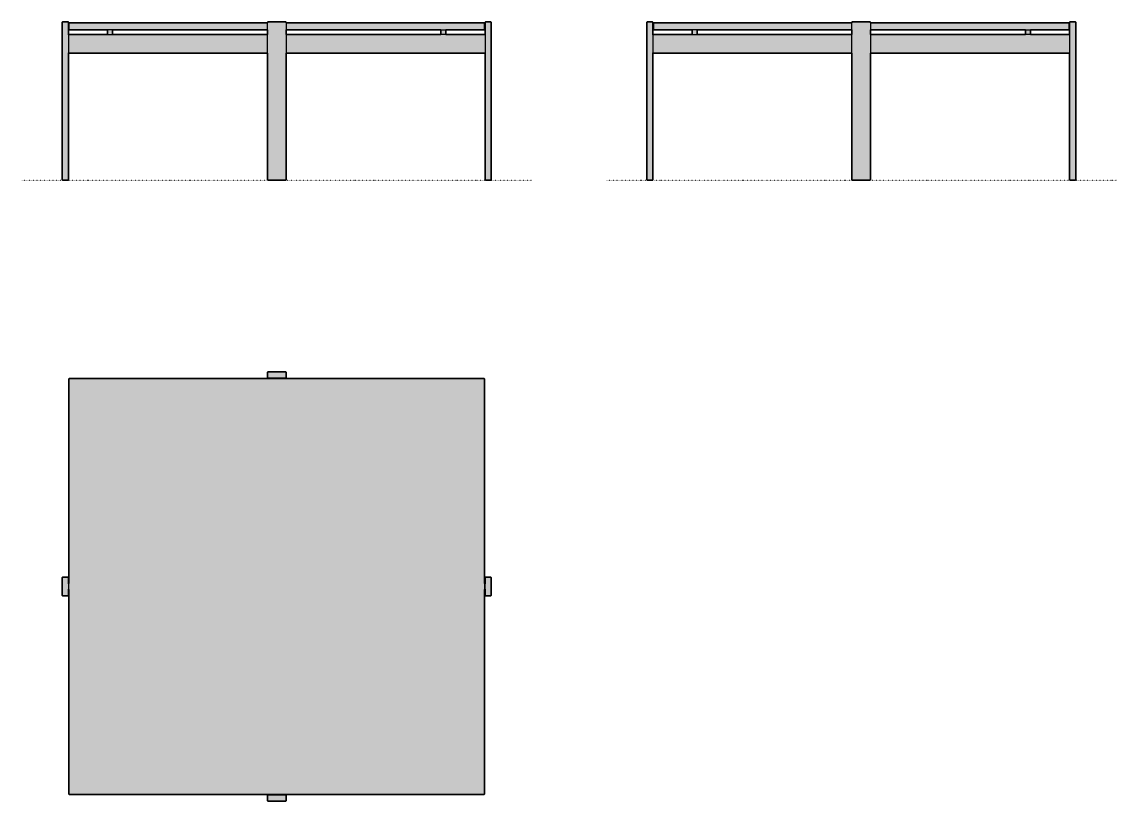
# Model space of a CAD drawing. Header units: millimetres. Extents: x 0 to 2631, y -1493 to 381.
import ezdxf

# ---------------------------------------------------------------- set-up
doc = ezdxf.new("R2010")
doc.units = ezdxf.units.MM
doc.linetypes.add('Dots', pattern=[1, 0, -1])
doc.layers.add('Blocks', color=7, linetype='Continuous')
doc.layers.add('Blocks$Fill', color=7, linetype='Continuous', true_color=0xffffff)
for name, color, linetype, lineweight, true_color in [('Blocks$Inner', 7, 'Continuous', 25, 0x007f00), ('Blocks$Outline', 7, 'Continuous', 35, 0xff3f3f), ('Groud', 7, 'Dots', 25, 0x243775)]:
    doc.layers.add(name, color=color, linetype=linetype, lineweight=lineweight, true_color=true_color)

# ---------------------------------------------------------------- blocks, each defined once
blk = doc.blocks.new('PK65 Coffee Table Top')
at = {"layer": 'Blocks$Fill'}
blk.add_hatch(color=256, dxfattribs=at).paths.add_polyline_path([(681.8, 575.2), (638.8, 575.2), (637.8, 574.2), (637.8, 561.2), (638.8, 560.2), (653.8, 560.2), (652.8, 559.2), (161.3, 559.2), (160.3, 558.2), (160.3, 66.7), (159.3, 65.7), (159.3, 80.7), (158.3, 81.7), (145.3, 81.7), (144.3, 80.7), (144.3, 37.7), (145.3, 36.7), (158.3, 36.7), (159.3, 37.7), (159.3, 52.7), (160.3, 51.7), (160.3, -439.8), (161.3, -440.8), (652.8, -440.8), (653.8, -441.8), (638.8, -441.8), (637.8, -442.8), (637.8, -455.8), (638.8, -456.8), (681.8, -456.8), (682.8, -455.8), (682.8, -442.8), (681.8, -441.8), (666.8, -441.8), (667.8, -440.8), (1159.3, -440.8), (1160.3, -439.8), (1160.3, 51.7), (1161.3, 52.7), (1161.3, 37.7), (1162.3, 36.7), (1175.3, 36.7), (1176.3, 37.7), (1176.3, 80.7), (1175.3, 81.7), (1162.3, 81.7), (1161.3, 80.7), (1161.3, 65.7), (1160.3, 66.7), (1160.3, 558.2), (1159.3, 559.2), (667.8, 559.2), (666.8, 560.2), (681.8, 560.2), (682.8, 561.2), (682.8, 574.2)], flags=0)
at = {"layer": 'Blocks$Inner'}
for p, q in [((652.8, 559.2), (653.8, 560.2)), ((667.8, 559.2), (666.8, 560.2)), ((160.3, 66.7), (159.3, 65.7)), ((160.3, 51.7), (159.3, 52.7)), ((1160.3, 66.7), (1161.3, 65.7)), ((1160.3, 51.7), (1161.3, 52.7)), ((652.8, -440.8), (653.8, -441.8)), ((667.8, -440.8), (666.8, -441.8))]:
    blk.add_line(p, q, dxfattribs=at)
for points in [[(160.3, -439.8), (160.3, 558.2), (161.3, 559.2), (1159.3, 559.2), (1160.3, 558.2), (1160.3, -439.8), (1159.3, -440.8), (161.3, -440.8)], [(681.8, 560.2), (638.8, 560.2), (637.8, 561.2), (637.8, 574.2), (638.8, 575.2), (681.8, 575.2), (682.8, 574.2), (682.8, 561.2)], [(145.3, 81.7), (158.3, 81.7), (159.3, 80.7), (159.3, 37.7), (158.3, 36.7), (145.3, 36.7), (144.3, 37.7), (144.3, 80.7)], [(1161.3, 37.7), (1161.3, 80.7), (1162.3, 81.7), (1175.3, 81.7), (1176.3, 80.7), (1176.3, 37.7), (1175.3, 36.7), (1162.3, 36.7)], [(637.8, -455.8), (637.8, -442.8), (638.8, -441.8), (681.8, -441.8), (682.8, -442.8), (682.8, -455.8), (681.8, -456.8), (638.8, -456.8)]]:
    blk.add_lwpolyline(points, close=True, dxfattribs=at)
at = {"layer": 'Blocks$Outline'}
for points in [[(161.3, 559.2), (160.3, 558.2)], [(160.3, 558.2), (160.3, 66.7)], [(652.8, 559.2), (161.3, 559.2)], [(638.8, 575.2), (637.8, 574.2)], [(637.8, 574.2), (637.8, 561.2)], [(637.8, 561.2), (638.8, 560.2)], [(681.8, 575.2), (638.8, 575.2)], [(638.8, 560.2), (653.8, 560.2)], [(653.8, 560.2), (652.8, 559.2)], [(667.8, 559.2), (666.8, 560.2)], [(666.8, 560.2), (681.8, 560.2)], [(1159.3, 559.2), (667.8, 559.2)], [(682.8, 574.2), (681.8, 575.2)], [(681.8, 560.2), (682.8, 561.2)], [(682.8, 561.2), (682.8, 574.2)], [(1160.3, 558.2), (1159.3, 559.2)], [(1160.3, 66.7), (1160.3, 558.2)], [(145.3, 81.7), (144.3, 80.7)], [(144.3, 80.7), (144.3, 37.7)], [(158.3, 81.7), (145.3, 81.7)], [(159.3, 80.7), (158.3, 81.7)], [(159.3, 65.7), (159.3, 80.7)], [(1162.3, 81.7), (1161.3, 80.7)], [(1161.3, 80.7), (1161.3, 65.7)], [(1175.3, 81.7), (1162.3, 81.7)], [(1176.3, 80.7), (1175.3, 81.7)], [(1176.3, 37.7), (1176.3, 80.7)], [(160.3, 66.7), (159.3, 65.7)], [(159.3, 37.7), (159.3, 52.7)], [(159.3, 52.7), (160.3, 51.7)], [(1161.3, 65.7), (1160.3, 66.7)], [(1160.3, 51.7), (1161.3, 52.7)], [(1161.3, 52.7), (1161.3, 37.7)], [(144.3, 37.7), (145.3, 36.7)], [(145.3, 36.7), (158.3, 36.7)], [(158.3, 36.7), (159.3, 37.7)], [(160.3, 51.7), (160.3, -439.8)], [(1160.3, -439.8), (1160.3, 51.7)], [(1161.3, 37.7), (1162.3, 36.7)], [(1162.3, 36.7), (1175.3, 36.7)], [(1175.3, 36.7), (1176.3, 37.7)], [(160.3, -439.8), (161.3, -440.8)], [(161.3, -440.8), (652.8, -440.8)], [(638.8, -441.8), (637.8, -442.8)], [(637.8, -442.8), (637.8, -455.8)], [(653.8, -441.8), (638.8, -441.8)], [(652.8, -440.8), (653.8, -441.8)], [(666.8, -441.8), (667.8, -440.8)], [(681.8, -441.8), (666.8, -441.8)], [(667.8, -440.8), (1159.3, -440.8)], [(682.8, -442.8), (681.8, -441.8)], [(682.8, -455.8), (682.8, -442.8)], [(1159.3, -440.8), (1160.3, -439.8)], [(637.8, -455.8), (638.8, -456.8)], [(638.8, -456.8), (681.8, -456.8)], [(681.8, -456.8), (682.8, -455.8)]]:
    blk.add_lwpolyline(points, dxfattribs=at)
blk = doc.blocks.new('PK65 Coffee Table Side')
at = {"layer": 'Blocks$Fill'}
h = blk.add_hatch(color=256, dxfattribs=at)
h.paths.add_polyline_path([(1127.9, 380.5), (1114.9, 380.5), (1113.9, 379.5), (1113.9, 349.5), (1112.9, 350.5), (1019.7, 350.5), (1019.7, 361.5), (1111.9, 361.5), (1112.9, 362.5), (1112.9, 377.5), (1111.9, 378.5), (635.4, 378.5), (635.4, 379.5), (634.4, 380.5), (591.4, 380.5), (590.4, 379.5), (590.4, 378.5), (113.9, 378.5), (112.9, 377.5), (112.9, 362.5), (113.9, 361.5), (206, 361.5), (206, 350.5), (112.9, 350.5), (111.9, 349.5), (111.9, 379.5), (110.9, 380.5), (97.9, 380.5), (96.9, 379.5), (96.9, 1), (97.9, 0), (110.9, 0), (111.9, 1), (111.9, 306.5), (112.9, 305.5), (590.4, 305.5), (590.4, 1), (591.4, 0), (634.4, 0), (635.4, 1), (635.4, 305.5), (1112.9, 305.5), (1113.9, 306.5), (1113.9, 1), (1114.9, 0), (1127.9, 0), (1128.9, 1), (1128.9, 379.5)], flags=0)
h.paths.add_polyline_path([(590.4, 361.5), (590.4, 350.5), (218, 350.5), (218, 361.5)], flags=0)
h.paths.add_polyline_path([(1007.8, 361.5), (1007.8, 350.5), (635.4, 350.5), (635.4, 361.5)], flags=0)
at = {"layer": 'Blocks$Inner'}
for p, q in [((206, 361.5, 0), (206, 350.5, 0)), ((218, 350.5, 0), (218, 361.5, 0)), ((1007.8, 350.5, 0), (1007.8, 361.5, 0)), ((1019.7, 361.5, 0), (1019.7, 350.5, 0))]:
    blk.add_line(p, q, dxfattribs=at)
for points in [[(110.9, 380.5), (111.9, 379.5), (111.9, 1), (110.9, 0), (97.9, 0), (96.9, 1), (96.9, 379.5), (97.9, 380.5)], [(634.4, 380.5), (635.4, 379.5), (635.4, 1), (634.4, 0), (591.4, 0), (590.4, 1), (590.4, 379.5), (591.4, 380.5)], [(1114.9, 380.5), (1113.9, 379.5), (1113.9, 1), (1114.9, 0), (1127.9, 0), (1128.9, 1), (1128.9, 379.5), (1127.9, 380.5)]]:
    blk.add_lwpolyline(points, close=True, dxfattribs=at)
for points in [[(590.4, 361.5), (113.9, 361.5), (112.9, 362.5), (112.9, 377.5), (113.9, 378.5), (590.4, 378.5)], [(635.4, 361.5), (1111.9, 361.5), (1112.9, 362.5), (1112.9, 377.5), (1111.9, 378.5), (635.4, 378.5)], [(111.9, 349.5), (112.9, 350.5), (590.4, 350.5)], [(1113.9, 349.5), (1112.9, 350.5), (635.4, 350.5)], [(590.4, 305.5), (112.9, 305.5), (111.9, 306.5)], [(635.4, 305.5), (1112.9, 305.5), (1113.9, 306.5)]]:
    blk.add_lwpolyline(points, dxfattribs=at)
at = {"layer": 'Blocks$Outline'}
for points in [[(97.9, 380.5), (96.9, 379.5)], [(96.9, 379.5), (96.9, 1)], [(110.9, 380.5), (97.9, 380.5)], [(111.9, 379.5), (110.9, 380.5)], [(111.9, 349.5), (111.9, 379.5)], [(113.9, 378.5), (112.9, 377.5)], [(112.9, 377.5), (112.9, 362.5)], [(590.4, 378.5), (113.9, 378.5)], [(591.4, 380.5), (590.4, 379.5)], [(590.4, 379.5), (590.4, 378.5)], [(634.4, 380.5), (591.4, 380.5)], [(635.4, 379.5), (634.4, 380.5)], [(635.4, 378.5), (635.4, 379.5)], [(1111.9, 378.5), (635.4, 378.5)], [(1112.9, 377.5), (1111.9, 378.5)], [(1112.9, 362.5), (1112.9, 377.5)], [(1114.9, 380.5), (1113.9, 379.5)], [(1113.9, 379.5), (1113.9, 349.5)], [(1127.9, 380.5), (1114.9, 380.5)], [(1128.9, 379.5), (1127.9, 380.5)], [(1128.9, 1), (1128.9, 379.5)], [(112.9, 350.5), (111.9, 349.5)], [(112.9, 362.5), (113.9, 361.5)], [(206, 350.5), (112.9, 350.5)], [(113.9, 361.5), (206, 361.5)], [(206, 361.5), (206, 350.5)], [(218, 350.5), (218, 361.5)], [(218, 361.5), (590.4, 361.5)], [(590.4, 350.5), (218, 350.5)], [(590.4, 361.5), (590.4, 350.5)], [(635.4, 350.5), (635.4, 361.5)], [(635.4, 361.5), (1007.8, 361.5)], [(1007.8, 350.5), (635.4, 350.5)], [(1007.8, 361.5), (1007.8, 350.5)], [(1019.7, 350.5), (1019.7, 361.5)], [(1019.7, 361.5), (1111.9, 361.5)], [(1112.9, 350.5), (1019.7, 350.5)], [(1111.9, 361.5), (1112.9, 362.5)], [(1113.9, 349.5), (1112.9, 350.5)], [(111.9, 1), (111.9, 306.5)], [(111.9, 306.5), (112.9, 305.5)], [(112.9, 305.5), (590.4, 305.5)], [(590.4, 305.5), (590.4, 1)], [(635.4, 1), (635.4, 305.5)], [(635.4, 305.5), (1112.9, 305.5)], [(1112.9, 305.5), (1113.9, 306.5)], [(1113.9, 306.5), (1113.9, 1)], [(96.9, 1), (97.9, 0)], [(97.9, 0), (110.9, 0)], [(110.9, 0), (111.9, 1)], [(590.4, 1), (591.4, 0)], [(591.4, 0), (634.4, 0)], [(634.4, 0), (635.4, 1)], [(1113.9, 1), (1114.9, 0)], [(1114.9, 0), (1127.9, 0)], [(1127.9, 0), (1128.9, 1)]]:
    blk.add_lwpolyline(points, dxfattribs=at)
blk = doc.blocks.new('PK65 Coffee Table Fornt')
at = {"layer": 'Blocks$Fill'}
h = blk.add_hatch(color=256, dxfattribs=at)
h.paths.add_polyline_path([(110.9, 380.5), (97.9, 380.5), (96.9, 379.5), (96.9, 1), (97.9, 0), (110.9, 0), (111.9, 1), (111.9, 306.5), (112.9, 305.5), (590.4, 305.5), (590.4, 1), (591.4, 0), (634.4, 0), (635.4, 1), (635.4, 305.5), (1112.9, 305.5), (1113.9, 306.5), (1113.9, 1), (1114.9, 0), (1127.9, 0), (1128.9, 1), (1128.9, 379.5), (1127.9, 380.5), (1114.9, 380.5), (1113.9, 379.5), (1113.9, 349.5), (1112.9, 350.5), (1019.7, 350.5), (1019.7, 361.5), (1111.9, 361.5), (1112.9, 362.5), (1112.9, 377.5), (1111.9, 378.5), (635.4, 378.5), (635.4, 379.5), (634.4, 380.5), (591.4, 380.5), (590.4, 379.5), (590.4, 378.5), (113.9, 378.5), (112.9, 377.5), (112.9, 362.5), (113.9, 361.5), (206, 361.5), (206, 350.5), (112.9, 350.5), (111.9, 349.5), (111.9, 379.5)], flags=0)
h.paths.add_polyline_path([(635.4, 361.5), (1007.8, 361.5), (1007.8, 350.5), (635.4, 350.5)], flags=0)
h.paths.add_polyline_path([(590.4, 361.5), (590.4, 350.5), (218, 350.5), (218, 361.5)], flags=0)
at = {"layer": 'Blocks$Inner'}
for p, q in [((206, 361.5, 0), (206, 350.5, 0)), ((218, 350.5, 0), (218, 361.5, 0)), ((1007.8, 350.5, 0), (1007.8, 361.5, 0)), ((1019.7, 361.5, 0), (1019.7, 350.5, 0))]:
    blk.add_line(p, q, dxfattribs=at)
for points in [[(96.9, 1), (96.9, 379.5), (97.9, 380.5), (110.9, 380.5), (111.9, 379.5), (111.9, 1), (110.9, 0), (97.9, 0)], [(590.4, 1), (590.4, 379.5), (591.4, 380.5), (634.4, 380.5), (635.4, 379.5), (635.4, 1), (634.4, 0), (591.4, 0)], [(1128.9, 1), (1128.9, 379.5), (1127.9, 380.5), (1114.9, 380.5), (1113.9, 379.5), (1113.9, 1), (1114.9, 0), (1127.9, 0)]]:
    blk.add_lwpolyline(points, close=True, dxfattribs=at)
for points in [[(590.4, 361.5), (113.9, 361.5), (112.9, 362.5), (112.9, 377.5), (113.9, 378.5), (590.4, 378.5)], [(635.4, 361.5), (1111.9, 361.5), (1112.9, 362.5), (1112.9, 377.5), (1111.9, 378.5), (635.4, 378.5)], [(111.9, 349.5), (112.9, 350.5), (590.4, 350.5)], [(1113.9, 349.5), (1112.9, 350.5), (635.4, 350.5)], [(590.4, 305.5), (112.9, 305.5), (111.9, 306.5)], [(635.4, 305.5), (1112.9, 305.5), (1113.9, 306.5)]]:
    blk.add_lwpolyline(points, dxfattribs=at)
at = {"layer": 'Blocks$Outline'}
for points in [[(97.9, 380.5), (96.9, 379.5)], [(96.9, 379.5), (96.9, 1)], [(110.9, 380.5), (97.9, 380.5)], [(111.9, 379.5), (110.9, 380.5)], [(111.9, 349.5), (111.9, 379.5)], [(113.9, 378.5), (112.9, 377.5)], [(112.9, 377.5), (112.9, 362.5)], [(590.4, 378.5), (113.9, 378.5)], [(591.4, 380.5), (590.4, 379.5)], [(590.4, 379.5), (590.4, 378.5)], [(634.4, 380.5), (591.4, 380.5)], [(635.4, 379.5), (634.4, 380.5)], [(635.4, 378.5), (635.4, 379.5)], [(1111.9, 378.5), (635.4, 378.5)], [(1112.9, 377.5), (1111.9, 378.5)], [(1112.9, 362.5), (1112.9, 377.5)], [(1114.9, 380.5), (1113.9, 379.5)], [(1113.9, 379.5), (1113.9, 349.5)], [(1127.9, 380.5), (1114.9, 380.5)], [(1128.9, 379.5), (1127.9, 380.5)], [(1128.9, 1), (1128.9, 379.5)], [(112.9, 350.5), (111.9, 349.5)], [(112.9, 362.5), (113.9, 361.5)], [(206, 350.5), (112.9, 350.5)], [(113.9, 361.5), (206, 361.5)], [(206, 361.5), (206, 350.5)], [(218, 350.5), (218, 361.5)], [(218, 361.5), (590.4, 361.5)], [(590.4, 350.5), (218, 350.5)], [(590.4, 361.5), (590.4, 350.5)], [(635.4, 361.5), (1007.8, 361.5)], [(635.4, 350.5), (635.4, 361.5)], [(1007.8, 350.5), (635.4, 350.5)], [(1007.8, 361.5), (1007.8, 350.5)], [(1019.7, 350.5), (1019.7, 361.5)], [(1019.7, 361.5), (1111.9, 361.5)], [(1112.9, 350.5), (1019.7, 350.5)], [(1111.9, 361.5), (1112.9, 362.5)], [(1113.9, 349.5), (1112.9, 350.5)], [(111.9, 1), (111.9, 306.5)], [(111.9, 306.5), (112.9, 305.5)], [(112.9, 305.5), (590.4, 305.5)], [(590.4, 305.5), (590.4, 1)], [(635.4, 1), (635.4, 305.5)], [(635.4, 305.5), (1112.9, 305.5)], [(1112.9, 305.5), (1113.9, 306.5)], [(1113.9, 306.5), (1113.9, 1)], [(96.9, 1), (97.9, 0)], [(97.9, 0), (110.9, 0)], [(110.9, 0), (111.9, 1)], [(590.4, 1), (591.4, 0)], [(591.4, 0), (634.4, 0)], [(634.4, 0), (635.4, 1)], [(1113.9, 1), (1114.9, 0)], [(1114.9, 0), (1127.9, 0)], [(1127.9, 0), (1128.9, 1)]]:
    blk.add_lwpolyline(points, dxfattribs=at)

msp = doc.modelspace()

# ---------------------------------------------------------------- linework, layer by layer
at = {"layer": 'Groud'}
for points in [[(0, 0), (1225.7, 0)], [(1405.8, 0), (2631.5, 0)]]:
    msp.add_lwpolyline(points, dxfattribs=at)

# ---------------------------------------------------------------- block references
at = {"layer": 'Blocks'}
for name, p in [('PK65 Coffee Table Fornt', (0, 0)), ('PK65 Coffee Table Side', (1405.8, 0)), ('PK65 Coffee Table Top', (-47.4, -1036, 0))]:
    msp.add_blockref(name, p, dxfattribs=at)

doc.saveas('drawing.dxf')
